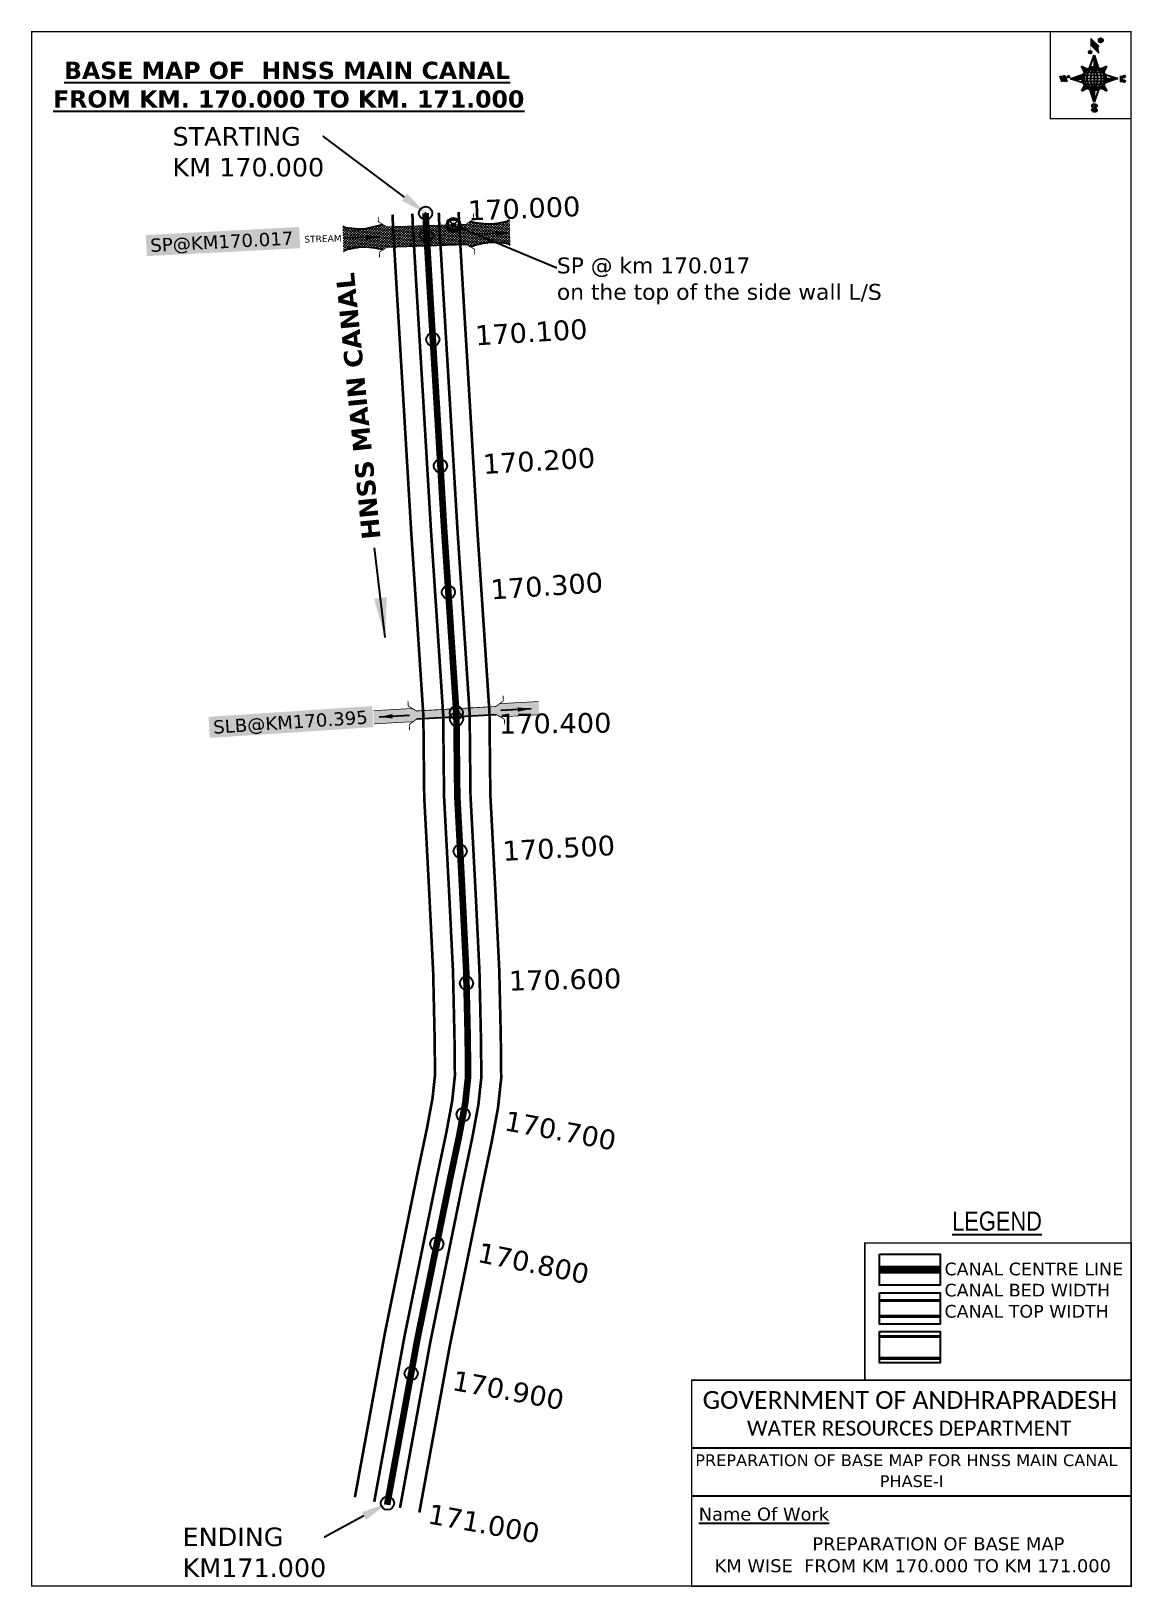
# Model space of a CAD drawing. Header units: inches. Extents: x 750720 to 751552, y 1662754 to 1663931.
import ezdxf
from ezdxf import colors
from ezdxf.entities.mleader import LeaderData, LeaderLine
from ezdxf.enums import TextEntityAlignment as Align
from ezdxf.math import Vec2, Vec3

# ---------------------------------------------------------------- set-up
doc = ezdxf.new("R2010")
doc.units = ezdxf.units.IN
doc.header["$MEASUREMENT"] = 0
doc.header["$PDMODE"] = 32
doc.header["$PDSIZE"] = 10
doc.linetypes.add('ACAD_ISO02W100', pattern=[15, 12, -3])
doc.linetypes.add('HIDDEN2', pattern=[0.1875, 0.125, -0.0625])
for name, color, linetype in [('AQUADUCT', 1, 'Continuous'), ('bord', 1, 'Continuous'), ('CANAL1', 1, 'Continuous'), ('CSMark', 72, 'Continuous'), ('DCBMS', 232, 'Continuous'), ('PAGE', 7, 'Continuous'), ('STRUCTURE', 5, 'Continuous'), ('TEXT', 7, 'Continuous')]:
    doc.layers.add(name, color=color, linetype=linetype)
doc.styles.add('ARIALN', font='ARIALN_1.TTF')
doc.styles.get("Standard").update_dxf_attribs({"font": 'verdana_0.ttf'})
doc.dimstyles.get("Standard").update_dxf_attribs({"dimtxt": 0.18, "dimasz": 0.18, "dimexe": 0.18, "dimexo": 0.0625, "dimgap": 0.09, "dimtad": 0, "dimtih": 1, "dimtoh": 1, "dimdec": 4, "dimzin": 0, "dimdsep": 46, "dimtxsty": 'Standard', "dimcen": 0.09, "dimadec": 0, "dimazin": 0, "dimtfac": 1, "dimtdec": 4, "dimtofl": 0, "dimtmove": 0, "dimatfit": 3, "dimfxl": 0, "dimtolj": 1, "dimtzin": 0, "dimarcsym": 0})
pattern_1 = [(267.2971131487395, (-8720374.9383359, 50637915.13839893), (10.53672553373347, -0.4974314379093613), [])]
pattern_2 = [(357.2971131487395, (-8720374.9383359, 50637915.13839893), (0.4974314379093601, 10.53672553373348), [])]

# ---------------------------------------------------------------- blocks, each defined once
blk = doc.blocks.new('DCBM')
at = {"layer": 'DCBMS'}
h = blk.add_hatch(color=132, dxfattribs=at)
h.paths.add_polyline_path([(3.687457429501048, 3.687457429477945, 0.4142135623749301), (-3.687457429501048, 3.687457429477945)])
h.paths.add_polyline_path([(3.687457429477945, 3.687457429501048), (3.687457429477945, -3.687457429501048, 0.1989123673804722), (5.214852307457477, 0, 0.1989123673804721)])
h.paths.add_polyline_path([(-3.687457429501048, -3.687457429477945, 0.4142135623749301), (3.687457429501048, -3.687457429477945)])
h.paths.add_polyline_path([(-3.687457429477945, 3.687457429501048, 0.1989123673804721), (-5.214852307457477, 0, 0.1989123673804721), (-3.687457429477945, -3.687457429501048)])
at = {"layer": 'DCBMS', "color": 0}
blk.add_lwpolyline([(-3.687457429477945, 3.687457429477945), (3.687457429477945, 3.687457429477945), (3.687457429477945, -3.687457429477945), (-3.687457429477945, -3.687457429477945)], close=True, dxfattribs=at)
for points in [[(-3.687457429477945, 3.687457429477945), (3.687457429477945, -3.687457429477945)], [(3.687457429477945, 3.687457429477945), (-3.687457429477945, -3.687457429477945)]]:
    blk.add_lwpolyline(points, dxfattribs=at)
for radius in [5.214852307457477, 1.048454338451847]:
    blk.add_circle((0, 0), radius, dxfattribs=at)
blk = doc.blocks.new('*X16')
at = {"color": 0, "linetype": 'Continuous'}
for p, q in [((6321.563175437702, 239.2074203663178), (6322.581924588794, 240.2261695174094)), ((6321.571094283617, 239.3921159075293), (6322.524536642279, 240.3455582661906)), ((6321.579013129532, 239.5768114487408), (6322.467148695763, 240.4649470149719)), ((6321.586931975447, 239.7615069899523), (6322.409760749248, 240.5843357637531)), ((6321.594850821361, 239.9462025311638), (6322.352372802732, 240.7037245125344)), ((6321.602769667276, 240.1308980723753), (6322.294984856217, 240.8231132613157)), ((6321.610688513191, 240.3155936135868), (6322.322610836808, 241.0275159372032)), ((6321.618607359106, 240.5002891547983), (6322.339575221931, 241.2212570176224)), ((6321.670405508729, 239.1378737420482), (6322.639312535309, 240.1067807686281)), ((6321.756101028845, 239.046792566867), (6322.694551492757, 239.9852430307802)), ((6321.767025283511, 240.8254837745006), (6322.356539607053, 241.4149980980416)), ((6321.841796548961, 238.9557113916858), (6322.784401525116, 239.8983163678416)), ((6321.927492069076, 238.8646302165046), (6322.874251557474, 239.8113897049031)), ((6322.013187589191, 238.7735490413234), (6322.964101589832, 239.7244630419646)), ((6322.075863133939, 241.3110983202248), (6322.373503992176, 241.6087391784607)), ((6322.098883109306, 238.6824678661422), (6323.053951622191, 239.637536379026)), ((6322.184578629423, 238.591386690961), (6323.143801654548, 239.5506097160875)), ((6322.270274149538, 238.5003055157798), (6323.233651686906, 239.463683053149)), ((6322.405772691616, 238.4590273625623), (6323.316199320379, 239.3694539913255)), ((6322.536564177177, 238.4130421528257), (6323.436926723143, 239.3134046987925)), ((6322.667355662737, 238.3670569430892), (6323.557654125907, 239.2573554062594)), ((6322.798147148297, 238.3210717333527), (6323.67838152867, 239.2013061137264)), ((6322.928938633857, 238.2750865236161), (6323.799108931434, 239.1452568211934)), ((6323.059730119417, 238.2291013138795), (6323.919836334197, 239.0892075286604)), ((6323.190521604977, 238.183116104143), (6324.040563736961, 239.0331582361274)), ((6323.334898284248, 238.1507160881169), (6324.161291139725, 238.9771089435944)), ((6323.500484499982, 238.1395256085544), (6324.282018542488, 238.9210596510615)), ((6323.666070715716, 238.1283351289918), (6324.389078986148, 238.8513433994243)), ((6323.83165693145, 238.1171446494292), (6324.558435473549, 238.8439231915289)), ((6324.097210919775, 238.2059219424567), (6324.727791960951, 238.8365029836336)), ((6324.341779298861, 238.2737136262468), (6324.897148448353, 238.8290827757383)), ((6324.586347677948, 238.341505310037), (6325.066504935754, 238.821662567843)), ((6324.830916057034, 238.4092969938271), (6325.235861423155, 238.8142423599477)), ((6325.075484436121, 238.4770886776172), (6325.405217910557, 238.8068221520524)), ((6325.401209342145, 238.6260368883443), (6325.574574397958, 238.7994019441571))]:
    blk.add_line(p, q, dxfattribs=at)
blk = doc.blocks.new('*X15')
at = {"color": 0, "linetype": 'Continuous'}
for p, q in [((6324.425409812192, 240.3018877878409), (6324.530098087213, 240.4065760628617)), ((6324.560821561592, 240.2605228419445), (6324.762767368324, 240.4624686486762)), ((6324.696233310992, 240.2191578960481), (6324.995436649435, 240.5183612344908)), ((6324.831645060392, 240.1777929501517), (6325.228105930546, 240.5742538203053)), ((6324.967056809793, 240.1364280042552), (6325.451206401633, 240.6205775960956)), ((6325.102468559193, 240.0950630583588), (6325.626700194168, 240.619294693334)), ((6325.231508829004, 240.0473266328736), (6325.802193986703, 240.6180117905725)), ((6325.335045025791, 239.9740861343645), (6325.976788801136, 240.6158299097086)), ((6325.438581222579, 239.9008456358553), (6326.100204563527, 240.5624689768027)), ((6325.542117419366, 239.8276051373462), (6326.223620325917, 240.5091080438968)), ((6325.645653616154, 239.754364638837), (6326.347036088308, 240.455747110991)), ((6325.749189812941, 239.6811241403279), (6326.470451850699, 240.4023861780851)), ((6325.852726009729, 239.6078836418188), (6326.593867613089, 240.3490252451792)), ((6325.951486090436, 239.5298670272285), (6326.71728337548, 240.2956643122733)), ((6326.036566250415, 239.4381704919113), (6326.840699137871, 240.2423033793674)), ((6326.121646410395, 239.346473956594), (6326.964114900262, 240.1889424464615)), ((6326.206726570374, 239.2547774212767), (6327.055858370612, 240.1039092215148)), ((6326.291806730354, 239.1630808859595), (6327.135785134496, 240.0070592901021)), ((6326.376886890333, 239.0713843506422), (6327.21571189838, 239.9102093586895)), ((6326.461967050313, 238.9796878153249), (6327.295638662264, 239.8133594272769)), ((6326.547047210292, 238.8879912800077), (6327.375565426148, 239.7165094958642)), ((6326.632127370272, 238.7962947446904), (6327.455492190032, 239.6196595644516)), ((6326.717207530251, 238.7045982093731), (6327.535418953916, 239.5228096330389)), ((6326.788410008449, 236.4777036487165), (6327.354219516036, 237.0435131563033)), ((6326.792225928501, 238.6028399123283), (6327.6153457178, 239.4259597016263)), ((6326.838137672734, 238.4719749612643), (6327.695272481684, 239.3291097702136)), ((6326.884049416966, 238.3411100102004), (6327.775199245568, 239.2322598388009)), ((6326.916746160023, 236.7828164955863), (6327.582476853365, 237.4485471889285)), ((6326.9299611612, 238.2102450591364), (6327.853734496604, 239.1340183945408)), ((6326.975872905432, 238.0793801080725), (6327.849127438164, 238.952634640804)), ((6327.003134980726, 237.9298654880686), (6327.844520379724, 238.7712508870673)), ((6327.012515933215, 237.7624697452613), (6327.839913321284, 238.5898671333306)), ((6327.021896885704, 237.5950740024541), (6327.835306262844, 238.4084833795939)), ((6327.031277838193, 237.4276782596467), (6327.830699204404, 238.2270996258572)), ((6327.040658790683, 237.2602825168395), (6327.826092145964, 238.0457158721205)), ((6327.045082311595, 237.087929342456), (6327.810734190693, 237.8535812215537))]:
    blk.add_line(p, q, dxfattribs=at)
blk = doc.blocks.new('H')
at = {"layer": 'bord', "extrusion": (0.0004278845142637609, 0.00479197890903182, 0.9999884268595202)}
h = blk.add_hatch(dxfattribs=at)
h.set_pattern_fill('LINE', color=8, scale=84.38768555040302, angle=-2.702886851260515, style=0)
h.set_pattern_definition(pattern_2)
h.paths.add_polyline_path([(-492.4668010775931, 785.5898788240738, -0.090992046448718), (-447.9625593584497, 775.2324968557805), (-486.4976985411486, 912.0312741750386)])
h = blk.add_hatch(dxfattribs=at)
h.set_pattern_fill('LINE', color=8, scale=84.38768555040302, angle=-92.70288685126052, style=0)
h.set_pattern_definition(pattern_1)
h.paths.add_polyline_path([(-624.8772989658173, 665.1175860036165, -0.09099204644210665), (-614.5199170010164, 709.6218277204316), (-751.3186943142209, 671.0866885515861)])
h = blk.add_hatch(dxfattribs=at)
h.set_pattern_fill('LINE', color=8, scale=84.38768555040302, angle=-2.702886851260515, style=0)
h.set_pattern_definition(pattern_2)
h.paths.add_polyline_path([(-504.4050061509479, 532.7070881242398, -0.090992046448718), (-548.909247870557, 543.064470092766), (-510.3741086877417, 406.2656927765347)])
h = blk.add_hatch(dxfattribs=at)
h.set_pattern_fill('LINE', color=8, scale=84.38768555040302, angle=-92.70288685126052, style=0)
h.set_pattern_definition(pattern_1)
h.paths.add_polyline_path([(-245.5531129193259, 647.210278397426), (-371.9945082624909, 653.17938094493, -0.09099204644878103), (-382.3518902289215, 608.6751392250881)])
at = {"layer": 'bord', "extrusion": (0.0004278845142637604, 0.00479197890903182, 0.9999884268595203)}
for p, q in [((-519.3860571105615, 1020.408509141766, -1216.824464901347), (-434.678793075087, 927.3084467682056, -1216.414571548796)), ((-516.2384251924814, 1087.08582315594, -1217.145331720205), (-431.5311611755169, 993.9857607749291, -1216.735438367611)), ((-538.2690597721958, 773.6536562892143, -1215.633927328097), (-487.0181812191731, 906.212239655666, -1216.291082326422)), ((-487.0181812191731, 906.212239655666, -1216.291082326422), (-492.9870239489828, 779.7722960542887, -1215.682623766277)), ((-487.0181812191731, 906.212239655666, -1216.291082326422), (-448.4827650671941, 769.4150330077391, -1215.652034309381)), ((-864.6667208376457, 700.9117660832126, -1215.145683569252), (-846.8602190883248, 637.7003116968554, -1214.850391321915)), ((-846.885899517627, 700.0723706756253, -1215.149269383754), (-829.079397758178, 636.8609162860084, -1214.853977136408)), ((-829.1050781964441, 699.2329752675723, -1215.152855198257), (-811.2985764592304, 636.0215208844747, -1214.857562950931)), ((-829.1050781964441, 699.2329752675723, -1215.152855198257), (-811.3242568973801, 698.393579858588, -1215.156441012743)), ((-811.3242568973801, 698.393579858588, -1215.156441012743), (-793.5177551378147, 635.1821254740935, -1214.861148765422)), ((-751.8386587080895, 665.2704204607289, -1215.023166955395), (-615.0399729244527, 703.8051171880215, -1215.266361263119)), ((-626.736305744329, 793.7732813858893, -1215.692487060367), (-566.811349663476, 760.1895317081362, -1215.557193835181)), ((-626.736305744329, 793.7732813858893, -1215.692487060367), (-584.1428260545363, 746.9596384149045, -1215.486379775655)), ((-598.946746484784, 730.9517588270828, -1215.4033350249), (-626.736305744329, 793.7732813858893, -1215.692487060367)), ((-421.3357812265749, 753.3219341966324, -1215.586531535218), (-358.5136001041974, 781.1110481221694, -1215.746578873753)), ((-358.5136001041974, 781.1110481221694, -1215.746578873753), (-405.3276889660046, 738.5181495659053, -1215.522440984547)), ((-358.5136001041974, 781.1110481221694, -1215.746578873753), (-392.0976094479556, 721.1868434431963, -1215.445049781629)), ((-378.6332729603746, 692.6448510554619, -1215.314036820931), (-246.0730746499612, 641.3942844460253, -1215.12516345687)), ((-213.4791469212505, 669.2951450282708, -1215.272811938016), (-216.710715676134, 600.8397693103179, -1214.943388670676)), ((-751.8386587080895, 665.2704204607289, -1215.023166955395), (-625.3972626964678, 659.3013864478562, -1215.048666080719)), ((-619.2784603905748, 614.0198538512923, -1214.834293591338), (-751.8386587080895, 665.2704204607289, -1215.023166955395)), ((-639.398133254319, 525.5536567845847, -1214.401751538512), (-605.8141239105607, 585.4778614635579, -1214.703280630637)), ((-639.398133254319, 525.5536567845847, -1214.401751538512), (-592.5840443923953, 568.1465553403832, -1214.625889427719)), ((-576.5759521321743, 553.3427707091905, -1214.561798877043), (-639.398133254319, 525.5536567845847, -1214.401751538512)), ((-510.8935521394596, 400.4524652508553, -1213.857248085843), (-549.4289682914387, 537.2496718976181, -1214.496296102879)), ((-459.6426735860878, 533.0110486173071, -1214.514403084168), (-510.8935521394596, 400.4524652508553, -1213.857248085843)), ((-504.9247094094171, 526.8924088519998, -1214.465706645989), (-510.8935521394596, 400.4524652508553, -1213.857248085843)), ((-371.1754276144202, 512.8914235194679, -1214.455843351893), (-431.1003836950404, 546.475173198618, -1214.591136577086)), ((-371.1754276144202, 512.8914235194679, -1214.455843351893), (-413.7689073036308, 559.7050664918497, -1214.661950636613)), ((-398.9649868734996, 575.7129460782744, -1214.74499538736), (-371.1754276144202, 512.8914235194679, -1214.455843351893)), ((-246.0730746499612, 641.3942844460253, -1215.12516345687), (-382.8717604242847, 602.859587718267, -1214.881969149149)), ((-372.5144706616993, 647.363318458898, -1215.099664331546), (-246.0730746499612, 641.3942844460253, -1215.12516345687)), ((-197.1518122339039, 599.9164343632292, -1214.947333066632), (-193.9202434780891, 668.3718100786209, -1215.276756333961))]:
    blk.add_line(p, q, dxfattribs=at)
at = {"layer": 'bord', "color": 8, "linetype": 'ByBlock', "extrusion": (0.0004278845142637604, 0.00479197890903182, 0.9999884268595203)}
for p, q in [((-375.037429585529, 679.1629559395369, -1215.250969739694), (-619.8901498829364, 690.7217333998997, -1215.201589898729)), ((-386.4701403837535, 711.3830894059502, -1215.400477790083), (-605.4730712235323, 721.7215742594562, -1215.35631111762)), ((-410.8462962137419, 744.2142448802479, -1215.547375515144), (-578.1125475389999, 752.110393114388, -1215.51364266185)), ((-492.9872379411827, 779.772306161467, -1215.682623723144), (-504.9247094094171, 526.8924088519998, -1214.465706645989)), ((-372.5145726100891, 647.3634304928128, -1215.099664824794), (-625.3973747401615, 659.3012845208868, -1215.048665544341)), ((-378.0217974673142, 615.9429816137999, -1214.946740470406), (-622.87451776542, 627.5017590741627, -1214.897360629442)), ((-392.4388761268347, 584.9431407540105, -1214.792019251512), (-611.441806967312, 595.2816256079823, -1214.747852579053)), ((-419.7993998112506, 554.5543218990788, -1214.634687707282), (-587.06565113744, 562.4504701336846, -1214.600954853988))]:
    blk.add_line(p, q, dxfattribs=at)
at = {"layer": 'bord', "extrusion": (0.0004278845142637604, 0.00479197890903182, 0.9999884268595203)}
for points, const_width, elevation in [([(-522.0131121619479, 959.550775259228), (-515.7175743466119, 1092.906934415961)], 1.60540055982536, -1212.142843617219), ([(-434.158262363472, 933.1277235058805), (-427.8627245295095, 1066.483882669366)], 1.60540055982536, -1212.142843617219), ([(-870.0736340994383, 707.00824508073), (-846.3658724653925, 705.889038352192)], 0.6421602239301444, -1212.142843617219), ([(-828.5594987093612, 642.676858191162), (-820.953748198869, 677.9586989512691)], 0.6421602239301444, -1212.142843617223), ([(-792.9978562549747, 640.9980480956772), (-781.589230506466, 693.9208092413096)], 0.6421602239301444, -1212.142843617218), ([(-222.7385766651839, 675.5731321041832), (-173.8413183107752, 673.2647682324088)], 0.7063762463231584, -1212.142843617221), ([(-828.5594987093612, 642.6768581911618), (-855.2307305332708, 643.935965762368)], 0.6421602239301444, -1212.142843617219), ([(-810.7786774830411, 641.8374531447001), (-784.1074456587239, 640.5783455765209)], 0.6421602239301444, -1212.142843617222), ([(-177.0730277270245, 604.8086065300355), (-225.9702860934822, 607.1169704015771)], 0.7063762463231584, -1212.142843617222), ([(-194.785239975681, 644.8497587676384), (-185.0057882997701, 644.3880859934699)], 0.7063762463231584, -1212.14284361722)]:
    blk.add_lwpolyline(points, dxfattribs=dict(at, const_width=const_width, elevation=elevation))
for points, const_width, elevation in [([(-413.6616245851993, 1073.140134249887, 1), (-397.6117714248124, 1057.729118476532, 1)], 22.25077962579039, -1212.14284361722), ([(-530.3419430367337, 949.5474510251247, 1), (-519.6420409089901, 939.2734405104861, 1)], 14.83385308386026, -1212.142843617223), ([(-775.9087905502321, 696.5833098740303, 1), (-769.4888492682775, 690.418903565154, 1)], 8.900311850316152, -1212.142843617216), ([(-180.1423226412179, 617.9784816729323, 1), (-173.0803872516442, 611.1976347345654, 1)], 9.790343035347762, -1212.142843617219), ([(-177.8339587833615, 666.8757400336997, 1), (-170.7720233739972, 660.0948930920731, 1)], 9.790343035347762, -1212.142843617223), ([(-489.8397168474219, 361.7280028313068, 1), (-498.0671858660056, 369.1142257457323, 1)], 11.05656073458609, -1212.142843617215), ([(-525.1949096693778, 321.5505605205689, 1), (-533.4223786795214, 328.9367834347616, 1)], 11.05656073458609, -1212.142843617218)]:
    blk.add_lwpolyline(points, format="xyb", close=True, dxfattribs=dict(at, const_width=const_width, elevation=elevation))
for points, elevation in [([(-537.0436544864716, 317.3909783906986), (-530.686771839954, 310.4778530870033), (-519.7848077441001, 306.8033377354246), (-504.8555995545785, 306.8996049665207), (-493.8614930827366, 309.9751672386152), (-486.3299612487816, 317.6739007300386), (-486.5193926708707, 325.7780890813514), (-490.6180678635317, 333.2605072774198), (-493.5031616341619, 336.2254691210802), (-502.816804350885, 340.8534958871466), (-522.4580017436219, 347.2728260433129), (-530.4257294404489, 351.5824209563287), (-533.6858260648524, 354.5525017987891), (-537.4013079778782, 362.629807892173), (-536.9549017110166, 373.3508360361672), (-530.0284934418471, 380.6827556172281), (-520.0052991440441, 384.0716307398478), (-503.5000552259427, 384.2213990291513), (-492.5323047870551, 379.8708521119993), (-487.1463343054379, 373.2710396641844)], -1212.142843617219), ([(-522.4539065143929, 347.5728294925347), (-526.1949835211592, 353.7751140225195), (-527.7518298353394, 360.6227161141025), (-527.9156661629893, 370.6019260344024), (-525.8991041315983, 375.4503632916039), (-521.3202371541029, 381.1640017041664), (-514.5251386848048, 384.3718976443916)], -1212.142843617221), ([(-504.8555995545785, 306.8996049665207), (-499.0047943263154, 312.3708361831504), (-496.9585419834797, 319.3942984564654), (-497.4612851235933, 326.5275708001649), (-501.2415295758961, 335.3559093211365), (-509.2361390522836, 343.1915685721062)], -1212.142843617219)]:
    blk.add_lwpolyline(points, dxfattribs=dict(at, elevation=elevation))
for centre, radius in [((-405.6366979898718, 1065.434626361347, -1212.142843617228), 22.25077962579068), ((-524.9919919744626, 944.4104457636145, -1212.142843617225), 14.83385308386045), ((-772.6988199003781, 693.5011067149355, -1212.142843617225), 8.900311850316273), ((-498.4359036135794, 659.1484834742021, -1212.142843617229), 126.5822129822759), ((-176.6113549475952, 614.5880582008385, -1212.142843617227), 9.7903430353479), ((-174.3029910778062, 663.4853165630027, -1212.142843617225), 9.7903430353479), ((-493.9534513636986, 365.4211142832808, -1212.142843617226), 11.05656073458623), ((-529.3086441806488, 325.2436719765011, -1212.142843617227), 11.05656073458623)]:
    blk.add_circle(centre, radius, dxfattribs=at)
at = {"layer": 'bord', "color": 8, "linetype": 'ByBlock', "extrusion": (0.0004278845142637604, 0.00479197890903182, 0.9999884268595203)}
for centre, radius, start, end in [((-481.5018944916621, 658.3490694805806, -1212.142843617225), 127.7124113124745, 94.925359787212, 259.6690604518324), ((-436.7958279077627, 656.2386032006533, -1212.142843617224), 140.8227119427793, 113.2864437035868, 241.3079765329169), ((-315.8862391595549, 650.5307512261786, -1212.142843617227), 222.3100112361417, 142.5891607921548, 212.0052594442485), ((-560.0761933124097, 662.0583738566748, -1212.142843617224), 140.8227119427793, 293.2864437035868, 61.30797653291689), ((-680.9857820597445, 667.7662258302183, -1212.142843617228), 222.3100112361417, 322.5891607921548, 32.00525944424854), ((-515.3701267285685, 659.9479075753505, -1212.142843617227), 127.7124113124745, 274.925359787212, 79.66906045183244)]:
    blk.add_arc(centre, radius, start, end, dxfattribs=at)
at = {"layer": 'bord', "extrusion": (0.0004278845142637604, 0.00479197890903182, 0.9999884268595203)}
for points in [[(-515.7175743148887, 1092.906934417125, -1212.142843617227), (-431.0104934413977, 999.8058030862261, -1212.142843617227), (-518.8653432401063, 1026.22885483189, -1212.142843617227), (-434.1582623484545, 933.1277235084416, -1212.142843617227)], [(-864.1466936911305, 706.7284433981881, -1212.142843617225), (-846.3658724649268, 705.889038353589, -1212.142843617225), (-846.34031992468, 643.5162632348297, -1212.142843617225), (-828.5594986876497, 642.6768581867381, -1212.142843617225)], [(-828.5850512369768, 705.049633307593, -1212.142843617229), (-810.804230031204, 704.2102282608984, -1212.142843617229), (-810.778677482168, 641.8374531481927, -1212.142843617229), (-792.9978562541016, 640.9980480994025, -1212.142843617229)], [(-193.4002216503151, 674.1881137788835, -1212.142843617225), (-196.6319310673212, 605.7319520774413, -1212.142843617225), (-212.9591249906118, 675.1114593302475, -1212.142843617225), (-216.1908344065701, 606.6552976257785, -1212.142843617225)]]:
    blk.add_solid(points, dxfattribs=at)
at = {"layer": 'bord', "extrusion": (0.0004278845142637604, 0.00479197890903182, 0.9999884268595203), "xscale": 7.977342409717546, "yscale": 7.977342408231451, "zscale": 7.977342408476333, "rotation": 138.0840426661453}
for name, p in [('*X15', (38300.50170925955, -31929.38484708802, -1212.14284361722)), ('*X16', (38314.39702652739, -31950.87734303279, -1212.142843617221))]:
    blk.add_blockref(name, p, dxfattribs=at)
blk = doc.blocks.new('SLB')
at = {"layer": 'STRUCTURE'}
h = blk.add_hatch(dxfattribs=at)
h.set_pattern_fill('DOTS', color=6, scale=20, angle=320.3722479339738, style=0)
h.set_pattern_definition([(320.3722479339738, (-159.4326987297973, -72.95644191955216), (1.278624159801223, 0.5641323053793466), [0, -1.25])])
h.paths.add_polyline_path([(769699.5186717048, 1706871.072614055), (769699.5186717047, 1706861.072614055), (769729.1055765299, 1706861.072614055), (769732.1055765299, 1706863.072614055), (769792.1055765299, 1706863.072614054), (769795.1055765299, 1706861.072614054), (769824.692481355, 1706861.072614054), (769824.6924813552, 1706871.072614054), (769795.10557653, 1706871.072614054), (769792.10557653, 1706869.072614054), (769732.10557653, 1706869.072614055), (769729.10557653, 1706871.072614055)])
at = {"layer": 'STRUCTURE', "color": 6, "linetype": 'ACAD_ISO02W100', "ltscale": 0.5, "const_width": 0.5}
for points in [[(769699.5186717048, 1706871.072614055), (769729.10557653, 1706871.072614055)], [(769795.10557653, 1706871.072614054), (769824.6924813552, 1706871.072614054)], [(769699.5186717047, 1706861.072614055), (769729.1055765299, 1706861.072614055)], [(769795.1055765299, 1706861.072614054), (769824.692481355, 1706861.072614054)]]:
    blk.add_lwpolyline(points, dxfattribs=at)
at = {"layer": 'STRUCTURE', "color": 6, "const_width": 0.6280741461245082}
for points in [[(769726.10557653, 1706877.072614055), (769726.10557653, 1706873.072614055), (769732.10557653, 1706869.072614055), (769792.10557653, 1706869.072614054), (769798.10557653, 1706873.072614054), (769798.10557653, 1706877.072614054)], [(769726.1055765299, 1706855.072614055), (769726.1055765299, 1706859.072614055), (769732.1055765299, 1706863.072614055), (769792.1055765299, 1706863.072614054), (769798.1055765299, 1706859.072614054), (769798.1055765299, 1706855.072614054)]]:
    blk.add_lwpolyline(points, dxfattribs=at)
at = {"layer": 'STRUCTURE', "color": 6}
blk.add_lwpolyline([(769732.1055765299, 1706863.072614055), (769792.1055765299, 1706863.072614054)], dxfattribs=at)
blk.add_lwpolyline([(769732.1055765299, 1706863.072614055), (769792.1055765299, 1706863.072614054)], dxfattribs=at)
at = {"layer": 'STRUCTURE', "color": 0}
blk.add_circle((769762.10557653, 1706866.072614054), 1.244237561477348, dxfattribs=at)
for points in [[(769703.7546974146, 1706866.04706475), (769726.6638708343, 1706866.04706475)], [(769818.6333223742, 1706865.844362141), (769795.7241489545, 1706865.844362142)]]:
    blk.add_leader(points, dimstyle='Standard', override={"dimasz": 10, "dimgap": 0.09, "dimtad": 0}, dxfattribs=at)
blk = doc.blocks.new('SP')
at = {"layer": 'STRUCTURE'}
h = blk.add_hatch(dxfattribs=at)
h.set_pattern_fill('DASH', color=256, scale=8, style=0)
h.set_pattern_definition([(0, (0, 0), (1, 1), [1, -1])])
edge = h.paths.add_edge_path()
edge.add_spline(control_points=[(769825.6998846318, 1706742.149716115), (769825.2538849328, 1706741.843835173), (769823.8040903579, 1706740.84951941), (769820.9116115965, 1706740.271124796), (769817.0237254978, 1706739.724816793), (769811.4058651323, 1706738.909695662), (769803.9999883493, 1706739.727929385), (769798.3893081942, 1706740.999362314), (769795.6105873373, 1706741.629046613)], knot_values=[0, 0, 0, 0, 1.613557225511201, 5.245130249365884, 8.62497580946186, 13.47012412667009, 22.1902159530602, 30.74637742218671, 30.74637742218671, 30.74637742218671, 30.74637742218671], degree=3, periodic=0)
edge.add_line((769795.6105873375, 1706741.629046612), (769792.6105873379, 1706739.629046612))
edge.add_line((769792.6105873379, 1706739.629046612), (769732.6105873376, 1706739.629046612))
edge.add_line((769732.6105873376, 1706739.629046612), (769729.6105873374, 1706741.629046612))
edge.add_spline(control_points=[(769729.6105873374, 1706741.629046612), (769726.8509375289, 1706740.920438928), (769721.2787648587, 1706739.489647107), (769713.899210699, 1706738.460716713), (769708.2604048095, 1706739.11542709), (769704.3585304887, 1706739.550728751), (769701.4507450095, 1706740.04646792), (769699.9732063155, 1706740.999068337), (769699.5186717048, 1706741.292116404)], knot_values=[0, 0, 0, 0, 8.556161469055684, 17.27625329548356, 22.12140161274031, 25.50124717275726, 29.13282019658805, 30.74637742212953, 30.74637742212953, 30.74637742212953, 30.74637742212953], degree=3, periodic=0)
edge.add_line((769699.5186717048, 1706741.292116404), (769699.5186717048, 1706722.106659352))
edge.add_spline(control_points=[(769699.5212900428, 1706722.10837711), (769699.9672897417, 1706722.414258052), (769701.4170843166, 1706723.408573815), (769704.3095630779, 1706723.986968429), (769708.1974491772, 1706724.533276432), (769713.8153095418, 1706725.348397563), (769721.2211863253, 1706724.530163841), (769726.8318664806, 1706723.258730911), (769729.6105873373, 1706722.629046612)], knot_values=[0, 0, 0, 0, 1.613557225511201, 5.245130249365884, 8.62497580946186, 13.47012412667009, 22.1902159530602, 30.74637742218671, 30.74637742218671, 30.74637742218671, 30.74637742218671], degree=3, periodic=0)
edge.add_line((769729.610587337, 1706722.629046612), (769732.6105873372, 1706724.629046612))
edge.add_line((769732.6105873372, 1706724.629046612), (769792.6105873372, 1706724.629046612))
edge.add_line((769792.6105873372, 1706724.629046612), (769795.6105873372, 1706722.629046612))
edge.add_spline(control_points=[(769795.6105873372, 1706722.629046612), (769798.3702371457, 1706723.337654297), (769803.9424098157, 1706724.768446117), (769811.3219639753, 1706725.797376512), (769816.9607698652, 1706725.142666135), (769820.8626441859, 1706724.707364474), (769823.7704296648, 1706724.211625304), (769825.247968359, 1706723.259024888), (769825.7025029698, 1706722.965976821)], knot_values=[0, 0, 0, 0, 8.556161469055684, 17.27625329548356, 22.12140161274031, 25.50124717275726, 29.13282019658805, 30.74637742212953, 30.74637742212953, 30.74637742212953, 30.74637742212953], degree=3, periodic=0)
edge.add_line((769825.7025029698, 1706722.965976821), (769825.6998846318, 1706742.149716115))
h.paths.add_polyline_path([(769764.1611842603, 1706732.129046612, -1), (769761.0599904143, 1706732.129046612, -1)], flags=0)
h.paths.add_polyline_path([(769761.0599904143, 1706732.129046612, 1), (769764.1611842603, 1706732.129046612, 1)], flags=16)
at = {"layer": 'STRUCTURE', "const_width": 0.6280741461245082}
for points in [[(769726.6105873373, 1706747.629046612), (769726.6105873373, 1706743.629046612), (769732.6105873373, 1706739.629046612), (769792.6105873373, 1706739.629046612), (769798.6105873373, 1706743.629046612), (769798.6105873373, 1706747.629046612)], [(769726.6105873373, 1706716.629046612), (769726.6105873373, 1706720.629046612), (769732.6105873373, 1706724.629046612), (769792.6105873373, 1706724.629046612), (769798.6105873373, 1706720.629046612), (769798.6105873373, 1706716.629046612)]]:
    blk.add_lwpolyline(points, dxfattribs=at)
at = {"layer": 'STRUCTURE', "color": 3}
blk.add_lwpolyline([(769732.6105873373, 1706724.629046612), (769792.6105873373, 1706724.629046612)], dxfattribs=at)
blk.add_lwpolyline([(769732.6105873373, 1706724.629046612), (769792.6105873373, 1706724.629046612)], dxfattribs=at)
at = {"layer": 'STRUCTURE', "color": 0}
blk.add_circle((769762.6105873373, 1706732.129046612), 1.550596922985278, dxfattribs=at)
at = {"layer": 'STRUCTURE'}
for points in [[(769699.5186717048, 1706741.292116404), (769700.9097938648, 1706740.474592058), (769704.4282628357, 1706739.575315278), (769707.783299273, 1706739.166553105), (769712.611174137, 1706738.757790932), (769721.284772164, 1706739.657067712), (769729.6105873374, 1706741.629046612)], [(769825.6998846318, 1706742.149716115), (769824.3326225362, 1706741.292883995), (769820.8412069769, 1706740.29371433), (769817.4991804758, 1706739.789517071), (769812.6849136075, 1706739.243351586), (769803.9892128682, 1706739.89511083), (769795.6105873373, 1706741.629046613)], [(769699.5212900428, 1706722.10837711), (769700.8885521383, 1706722.96520923), (769704.3799676977, 1706723.964378895), (769707.7219941987, 1706724.468576154), (769712.536261067, 1706725.014741639), (769721.2319618064, 1706724.362982395), (769729.6105873373, 1706722.629046612)], [(769825.7025029698, 1706722.965976821), (769824.3113808098, 1706723.783501166), (769820.7929118389, 1706724.682777947), (769817.4378754016, 1706725.09154012), (769812.6100005376, 1706725.500302293), (769803.9364025106, 1706724.601025512), (769795.6105873372, 1706722.629046612)]]:
    blk.add_spline(points, degree=3, dxfattribs=at)
at = {"layer": 'STRUCTURE', "color": 0}
blk.add_text('STREAM', height=5, dxfattribs=at).set_placement((769684.2926106098, 1706732.094091512), align=Align.MIDDLE_CENTER)
for points in [[(769727.4360020272, 1706732.129046612), (769700.7611537643, 1706732.129046612)], [(769824.3666876926, 1706732.129046612), (769800.5131945858, 1706732.129046612)]]:
    blk.add_leader(points, dimstyle='Standard', override={"dimasz": 10, "dimgap": 0.09, "dimtad": 0}, dxfattribs=at)

msp = doc.modelspace()

# ---------------------------------------------------------------- linework, layer by layer
at = {"color": 3}
for p in [(751018.301042891, 1663792.985625068), (751023.7964498067, 1663697.394978605), (751029.5107486051, 1663601.815650746), (751035.519329933, 1663506.254957219), (751041.6491451182, 1663410.234798417), (751044.4602129968, 1663310.495739225), (751049.225024279, 1663210.812859893), (751046.6712956077, 1663111.290190201), (751026.7957367102, 1663013.492654629), (751007.3814672966, 1662915.603298459), (750989.4409108746, 1662817.429083742)]:
    msp.add_point(p, dxfattribs=at)
at = {"layer": 'CANAL1', "color": 200, "const_width": 2}
for points in [[(750993.3243158343, 1663791.903182427), (750993.6689428105, 1663783.206477553), (750996.5909214702, 1663733.289593405), (751001.64715425, 1663649.277109995), (751007.4462105554, 1663551.660703104), (751012.4090400323, 1663476.993997525), (751016.6157226766, 1663413.259698356), (751016.6505458008, 1663409.970162503), (751017.268945195, 1663351.55360659), (751021.0213139405, 1663280.121674709), (751024.0348225738, 1663219.004698165), (751025.1499692296, 1663169.331153924), (751025.4457939382, 1663141.3790269), (751023.5374565142, 1663123.654726913), (751019.2615930418, 1663100.588792594), (751012.505584656, 1663068.543938353), (750987.5360608416, 1662946.075753865), (750964.8707754255, 1662822.046902992)], [(751043.2851039273, 1663793.882993813), (751043.6110571895, 1663785.657522446), (751046.5030785298, 1663736.252406595), (751051.5568457502, 1663652.280890005), (751057.3477894446, 1663554.801296896), (751062.2989599678, 1663480.310002475), (751066.5982773235, 1663415.172301644), (751066.6477444356, 1663410.499434332), (751067.255054805, 1663353.13039341), (751070.9566860596, 1663282.664325292), (751074.0071774261, 1663220.797301835), (751075.1440307704, 1663170.156846076), (751075.4742060617, 1663138.9589731), (751073.0465434858, 1663116.411273087), (751068.3124069582, 1663090.873207406), (751061.464415344, 1663058.392061647), (751036.6299391583, 1662936.586246135), (751013.5855101433, 1662810.482647733)]]:
    msp.add_lwpolyline(points, dxfattribs=at)
at = {"layer": 'CANAL1', "color": 5, "const_width": 2}
for points in [[(751008.3125522622, 1663792.497125843), (751008.6515771245, 1663783.941791014), (751011.5645685832, 1663734.178437447), (751016.6200617001, 1663650.178243998), (751022.41668422, 1663552.602881272), (751027.3760160129, 1663477.98879901), (751031.6104890704, 1663413.833479364), (751031.6497053911, 1663410.128944052), (751032.264778078, 1663352.026642636), (751036.001925577, 1663280.884469869), (751039.0265290295, 1663219.542479266), (751040.1481876919, 1663169.578861561), (751040.4543175753, 1663140.653010761), (751038.3901826056, 1663121.481690765), (751033.9768372164, 1663097.674117036), (751027.193233861, 1663065.498375335), (751002.2642243378, 1662943.228901551), (750979.4851958409, 1662818.577626414)], [(750998.9710897278, 1662813.951924311), (751021.9017756622, 1662939.433098449), (751046.776766139, 1663061.437624666), (751053.5971627836, 1663093.787882963), (751058.1938173944, 1663118.584309235), (751060.4656824246, 1663139.684989239), (751060.1458123081, 1663169.909138439), (751059.0154709704, 1663220.259520733), (751055.9760744232, 1663281.901530131), (751052.259221922, 1663352.657357364), (751051.6485848452, 1663410.340652783), (751051.6035109293, 1663414.598520676), (751047.3321363002, 1663479.312901404), (751042.3773157753, 1663553.859118799), (751036.5841695545, 1663651.375888579), (751031.5294314169, 1663735.363562553), (751028.6284228755, 1663784.922208986), (751028.2968674994, 1663793.289050397)]]:
    msp.add_lwpolyline(points, dxfattribs=at)
at = {"layer": 'CANAL1', "color": 1, "linetype": 'HIDDEN2', "ltscale": 100, "const_width": 5}
msp.add_lwpolyline([(751018.3047098808, 1663792.89308812), (751018.64, 1663784.432), (751018.64, 1663784.432), (751021.547, 1663734.771), (751026.6020000001, 1663650.779), (751032.397, 1663553.231), (751037.354, 1663478.652), (751041.6070000001, 1663414.216), (751041.6491451182, 1663410.234798417), (751042.262, 1663352.342), (751045.9890000001, 1663281.393), (751049.021, 1663219.901), (751050.147, 1663169.744), (751050.46, 1663140.169), (751048.292, 1663120.033), (751043.787, 1663095.731), (751036.985, 1663063.468), (751012.083, 1662941.331), (750989.2281427843, 1662816.264775362)], dxfattribs=at)
at = {"layer": 'CANAL1', "color": 1, "linetype": 'HIDDEN2', "ltscale": 100, "const_width": 6, "elevation": -0.3553708883178652}
msp.add_lwpolyline([(751407.3550896202, 1662994.006765684), (751361.3212527272, 1662994.006765684)], dxfattribs=at)
at = {"layer": 'CANAL1', "color": 5, "const_width": 2.4, "elevation": -0.3553708883178652}
for points in [[(751407.3550896202, 1662970.740287401), (751361.3212527272, 1662970.740287401)], [(751407.3550896202, 1662958.740287401), (751361.3212527272, 1662958.740287401)]]:
    msp.add_lwpolyline(points, dxfattribs=at)
at = {"layer": 'CANAL1', "color": 200, "const_width": 2.4, "elevation": -0.3553708883178652}
for points in [[(751407.3550896202, 1662943.523769219), (751361.3212527272, 1662943.523769219)], [(751407.3550896202, 1662927.036394616), (751361.3212527272, 1662927.036394616)]]:
    msp.add_lwpolyline(points, dxfattribs=at)
at = {"layer": 'DCBMS', "color": 132, "true_color": 0x00d1bf}
msp.add_point((751039.3890865847, 1663784.119312904), dxfattribs=at)
at = {"layer": 'PAGE', "const_width": 1}
msp.add_lwpolyline([(750720.6170131054, 1663930.094661431), (750720.6170131054, 1662754.823232859), (751551.6170131054, 1662754.823232859), (751551.6170131054, 1663930.094661431), (750720.6170131054, 1663930.094661431)], dxfattribs=at)
at = {"layer": 'PAGE'}
for points, const_width in [([(751551.6170131054, 1663930.094661431), (751490.522220089, 1663930.094661431), (751490.522220089, 1663864.345755192), (751551.6170131054, 1663864.345755192)], 1), ([(751551.6170131054, 1662910.464978126), (751350.328865319, 1662910.464978126), (751350.328865319, 1663014.268080336), (751551.6170131054, 1663014.268080336)], 1.2), ([(751219.4723301039, 1662910.464978126), (751551.6170131054, 1662910.464978126), (751551.6170131054, 1662754.823232859), (751219.4723301039, 1662754.823232859)], 1.2)]:
    msp.add_lwpolyline(points, close=True, dxfattribs=dict(at, const_width=const_width))
at = {"layer": 'PAGE', "elevation": -0.3553708883178652}
for points in [[(751361.3212527272, 1663005.765551084), (751407.3550896202, 1663005.765551084), (751407.3550896202, 1662982.247980284), (751361.3212527272, 1662982.247980284)], [(751361.3212527272, 1662976.499072801), (751407.3550896202, 1662976.499072801), (751407.3550896202, 1662952.981502001), (751361.3212527272, 1662952.981502001)], [(751361.3212527272, 1662947.232594518), (751407.3550896202, 1662947.232594518), (751407.3550896202, 1662923.715023718), (751361.3212527272, 1662923.715023718)]]:
    msp.add_lwpolyline(points, close=True, dxfattribs=at)
at = {"layer": 'PAGE'}
for points in [[(751219.4723301039, 1662859.478157292), (751551.6170131054, 1662859.478157292)], [(751219.4723301039, 1662823.118129142), (751551.6170131054, 1662823.118129142)]]:
    msp.add_lwpolyline(points, dxfattribs=at)
at = {"layer": 'STRUCTURE', "color": 0}
for p in [(751019, 1663776), (751041.5398321415, 1663415.233641227)]:
    msp.add_point(p, dxfattribs=at)

# ---------------------------------------------------------------- block references
at = {"layer": 'AQUADUCT', "color": 1, "xscale": 0.0703495379661093, "yscale": 0.07034953800030053, "zscale": 0.07034953795990817, "rotation": 3.078330607406165}
msp.add_blockref('H', (751561.2344747079, 1663850.686279352, 85.37877273951607), dxfattribs=at)
at = {"layer": 'DCBMS', "color": 132, "true_color": 0x00d1bf}
msp.add_blockref('DCBM', (751039.3890865847, 1663784.119312904), dxfattribs=at)
at = {"layer": 'STRUCTURE', "color": 0}
for name, p, rotation in [('SP', (33139.04721176239, -65419.59632881684), 1.730206021222703), ('SLB', (76737.67375077025, -83364.59942596717), 3.166486802252361)]:
    msp.add_blockref(name, p, dxfattribs=dict(at, rotation=rotation))

# ---------------------------------------------------------------- texts
at = {"layer": 'CANAL1', "insert": (750970.4486041996, 1663544.642562065), "char_height": 13.99999999999999, "width": 205.1285829415714, "attachment_point": 1, "rotation": 95.68465568448038}
msp.add_mtext('\\pi0.96322;{\\fVerdana|b1|i0|c0|p34;HNSS MAIN CANAL}', dxfattribs=at)
at = {"layer": 'CSMark', "color": 1}
for s, rotation, p in [('170.000', 2.269289402819056, (751050.2495002464, 1663794.920098318)), ('170.100', 3.444151587276487, (751055.6723531658, 1663700.419000677)), ('170.200', 3.399754142673868, (751061.4874638716, 1663603.157275012)), ('170.300', 3.802652240973652, (751067.4519352192, 1663508.331214355)), ('170.400', 0.6065115840205579, (751073.6873130114, 1663406.798673623)), ('170.500', 3.007022410759474, (751076.496281113, 1663310.649040902)), ('170.600', 1.286045492462107, (751081.194739084, 1663212.521042768)), ('170.700', 349.4979695958662, (751078.4184691173, 1663106.985371632)), ('170.800', 348.4761509090799, (751058.2200837515, 1663007.440287856)), ('170.900', 349.6439218966844, (751038.993463444, 1662910.580204387)), ('171.000', 349.6439218983674, (751020.5647499097, 1662809.734698991))]:
    msp.add_text(s, height=15, rotation=rotation, dxfattribs=at).set_placement(p, align=Align.MIDDLE_LEFT)
at = {"layer": 'PAGE', "extrusion": (0.000201441454039347, 0.004806825185374127, 0.9999884268595203), "style": 'ARIALN'}
msp.add_text('%%ULEGEND', height=14.4, rotation=359.9999445040718, dxfattribs=at).set_placement((751450.2669895083, 1663010.858421303, 8145.27156522282), align=Align.MIDDLE)
at = {"layer": 'PAGE', "extrusion": (0.000201441454039347, 0.004806825185374127, 0.9999884268595202)}
msp.add_text('PREPARATION OF BASE MAP FOR HNSS MAIN CANAL', height=8.877830072559751, rotation=359.9999445040718, dxfattribs=at).set_placement((751222.1607687075, 1662825.587100927, 8144.335036973779))
msp.add_text('PHASE-I', height=8.877830072559751, rotation=359.9999445040718, dxfattribs=at).set_placement((751385.7503254737, 1662814.227905191, 8144.287817975981), align=Align.MIDDLE_CENTER)
at = {"layer": 'PAGE', "extrusion": (0.000201441454039347, 0.004806825185374127, 0.9999884268595203)}
msp.add_text('%%UName Of Work', height=9.8219646373423, rotation=359.9999445040718, dxfattribs=at).set_placement((751224.7758953623, 1662784.413087093, 8142.998748184254))
for s, p in [('PREPARATION OF BASE MAP', (751405.9111498629, 1662766.845362385, 8143.076921337082)), ('KM WISE  FROM KM 170.000 TO KM 171.000', (751386.5988803225, 1662750.270953188, 8143.07470065849))]:
    msp.add_text(s, height=9.8219646373423, rotation=359.9999445040718, dxfattribs=at).set_placement(p, align=Align.MIDDLE_CENTER)
at = {"layer": 'PAGE', "extrusion": (0.000201441454039347, 0.004806825185374127, 0.9999884268595202), "insert": (751410.5782596776, 1662999.412148512, -0.3553708883789833), "char_height": 9.6, "width": 168.9258567496319, "attachment_point": 1, "text_direction": (0.9999999797106702, -9.68575478067411e-07, -0.00020143912546253)}
msp.add_mtext('CANAL CENTRE LINE CANAL BED WIDTH {\\H2.3741x; }CANAL TOP WIDTH{\\H1.9188x; }', dxfattribs=at)
at = {"layer": 'PAGE', "extrusion": (0.000201441454039347, 0.004806825185374128, 0.9999884268595202), "insert": (751224.1639150574, 1662902.254256248, -1.317765563392366), "char_height": 10.05860156697303, "width": 321.2760849365663, "attachment_point": 1, "text_direction": (0.9999999797106702, -9.68575478067411e-07, -0.00020143912546253)}
msp.add_mtext('\\pi3.5885;{\\fCalibri|b0|i0|c0|p34;\\H1.3333x;GOVERNMENT OF ANDHRAPRADESH\\P\\pi37.073;\\H0.83998x;WATER RESOURCES DEPARTMENT}', dxfattribs=at)
at = {"layer": 'STRUCTURE', "color": 5, "char_height": 10, "attachment_point": 1, "bg_fill": 1, "box_fill_scale": 1.3, "bg_fill_color": 7, "bg_fill_true_color": 16777215, "bg_fill_transparency": 4390977}
for s, insert, width, rotation in [('SP@KM170.017', (750809.9221976502, 1663773.574791232), 110.0798522498321, 2.9777617096712206), ('SLB@KM170.395', (750857.413972547, 1663409.294700977), 117.9576225654802, 3.7762424719682937)]:
    msp.add_mtext(s, dxfattribs=dict(at, insert=insert, width=width, rotation=rotation))
at = {"layer": 'TEXT', "color": 1, "insert": (750723.2275708036, 1663907.452540816), "char_height": 13, "width": 379.8257267044024, "attachment_point": 1}
msp.add_mtext('\\pi21.755;{\\fVerdana|b1|i0|c0|p34;\\LBASE MAP OF  HNSS MAIN CANAL \\P\\pi13.452;FROM KM. 170.000 TO KM. 171.000}', dxfattribs=at)

# ---------------------------------------------------------------- leaders
at = {"layer": 'CANAL1'}
msp.add_leader([(750987.6856980389, 1663472.162953437), (750979.6907359173, 1663539.991885066)], dimstyle='Standard', override={"dimasz": 30, "dimgap": 0.09, "dimtad": 0}, dxfattribs=at)
at = {"layer": 'DCBMS', "color": 5}
ml = msp.add_multileader_mtext('Standard', dxfattribs=at)
ml.set_content('STARTING\\PKM 170.000', color=5)
ml.set_leader_properties()
ml.build(insert=Vec2(0, 0))
ml.multileader.update_dxf_attribs({"dogleg_length": 0.36, "arrow_head_size": 20})
ctx = ml.context
ctx.base_point, ctx.char_height, ctx.arrow_head_size, ctx.landing_gap_size, ctx.plane_origin = Vec3(750826.8914257302, 1663850.896062026), 14, 20, 0.09, Vec3(750972.4921829994, 1663927.574111428)
notes = []
notes.append((ctx, [(0, (1, 1, 0), (750941.0298139101, 1663850.896062026), (-1, 0), 0.36, [(0, [(751018.3694153322, 1663793.016917598)], 0, [])])]))
ctx.mtext.insert, ctx.mtext.flow_direction = Vec3(750826.9814257302, 1663858.041797418), 5
at = {"layer": 'DCBMS', "color": 132, "true_color": 0x00d1bf}
ml = msp.add_multileader_mtext('Standard', dxfattribs=at)
ml.set_content('SP @ km 170.017\\Pon the top of the side wall L/S', color=(0, 209, 191))
ml.set_leader_properties()
ml.build(insert=Vec2(0, 0))
ml.multileader.update_dxf_attribs({"dogleg_length": 0.36, "arrow_head_size": 10})
ctx = ml.context
ctx.base_point, ctx.char_height, ctx.arrow_head_size, ctx.landing_gap_size, ctx.plane_origin = Vec3(751117.4740606692, 1663751.783720765, 448.39), 12, 10, 0.09, Vec3(751039, 1663797, 448.39)
notes.append((ctx, [(0, (1, 1, 0), (751117.1140606692, 1663751.783720765, 448.39), (1, 0), 0.36, [(0, [(751039.3890865846, 1663784.119312904, 448.39)], 0, [])])]))
ctx.mtext.insert, ctx.mtext.flow_direction = Vec3(751117.5640606692, 1663759.443895378, 448.39), 5
at = {"layer": 'DCBMS', "color": 5}
ml = msp.add_multileader_mtext('Standard', dxfattribs=at)
ml.set_content('ENDING \\PKM171.000', color=5)
ml.set_leader_properties()
ml.build(insert=Vec2(0, 0))
ml.multileader.update_dxf_attribs({"dogleg_length": 0.36, "arrow_head_size": 20})
ctx = ml.context
ctx.base_point, ctx.char_height, ctx.arrow_head_size, ctx.landing_gap_size, ctx.plane_origin = Vec3(750834.5374366884, 1662791.926774989), 14, 20, 0.09, Vec3(750977.8824362215, 1662713.624698759)
notes.append((ctx, [(0, (1, 1, 0), (750941.906180812, 1662791.926774989), (-1, 0), 0.36, [(0, [(750989.3058061135, 1662817.309623004)], 0, [])])]))
ctx.mtext.insert, ctx.mtext.width, ctx.mtext.flow_direction = Vec3(750834.6274366884, 1662799.072510382), 108.8962122229684, 5
for ctx, leaders in notes:
    for number, flags, end, landing, length, lines in leaders:
        leader = LeaderData()
        leader.index, (leader.has_last_leader_line, leader.has_dogleg_vector, leader.attachment_direction) = number, flags
        leader.last_leader_point, leader.dogleg_vector, leader.dogleg_length = Vec3(end), Vec3(landing), length
        for number, points, colour, breaks in lines:
            line = LeaderLine()
            line.index, line.vertices, line.color, line.breaks = number, Vec3.list(points), colors.encode_raw_color(colour), breaks
            leader.lines.append(line)
        ctx.leaders.append(leader)

doc.saveas('drawing.dxf')
